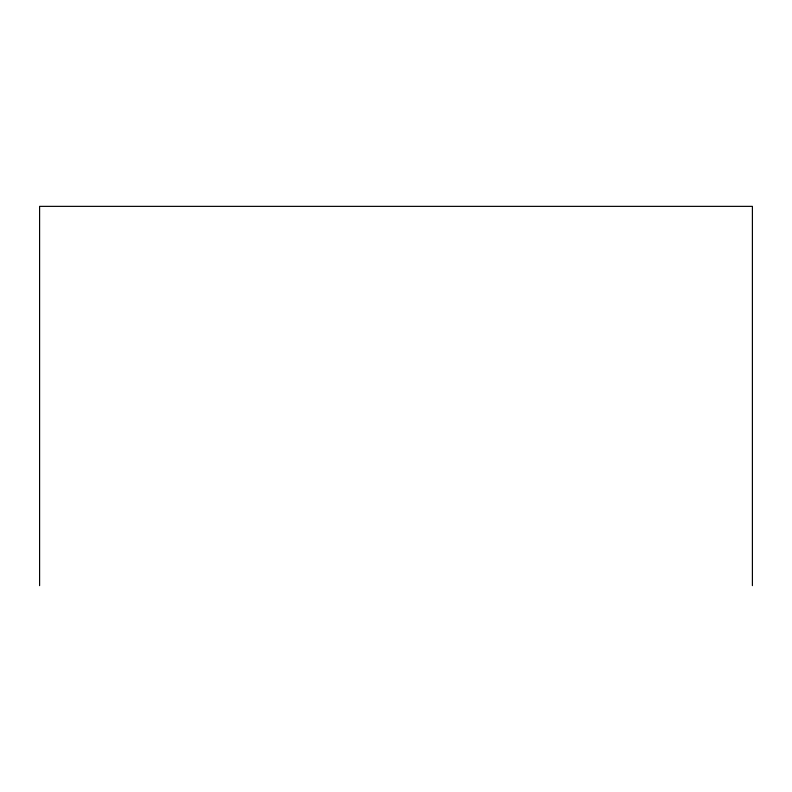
<?xml version="1.0" encoding="UTF-8"?>
<svg xmlns="http://www.w3.org/2000/svg" width="792" height="792" viewBox="0 0 792 792"><rect width="100%" height="100%" fill="white"/><g stroke="black" fill="none" stroke-linecap="round" stroke-linejoin="round"><path stroke-width="1.19" d="M752.4 585.635L752.4 206.365L39.6 206.365L39.6 585.635"/></g></svg>
